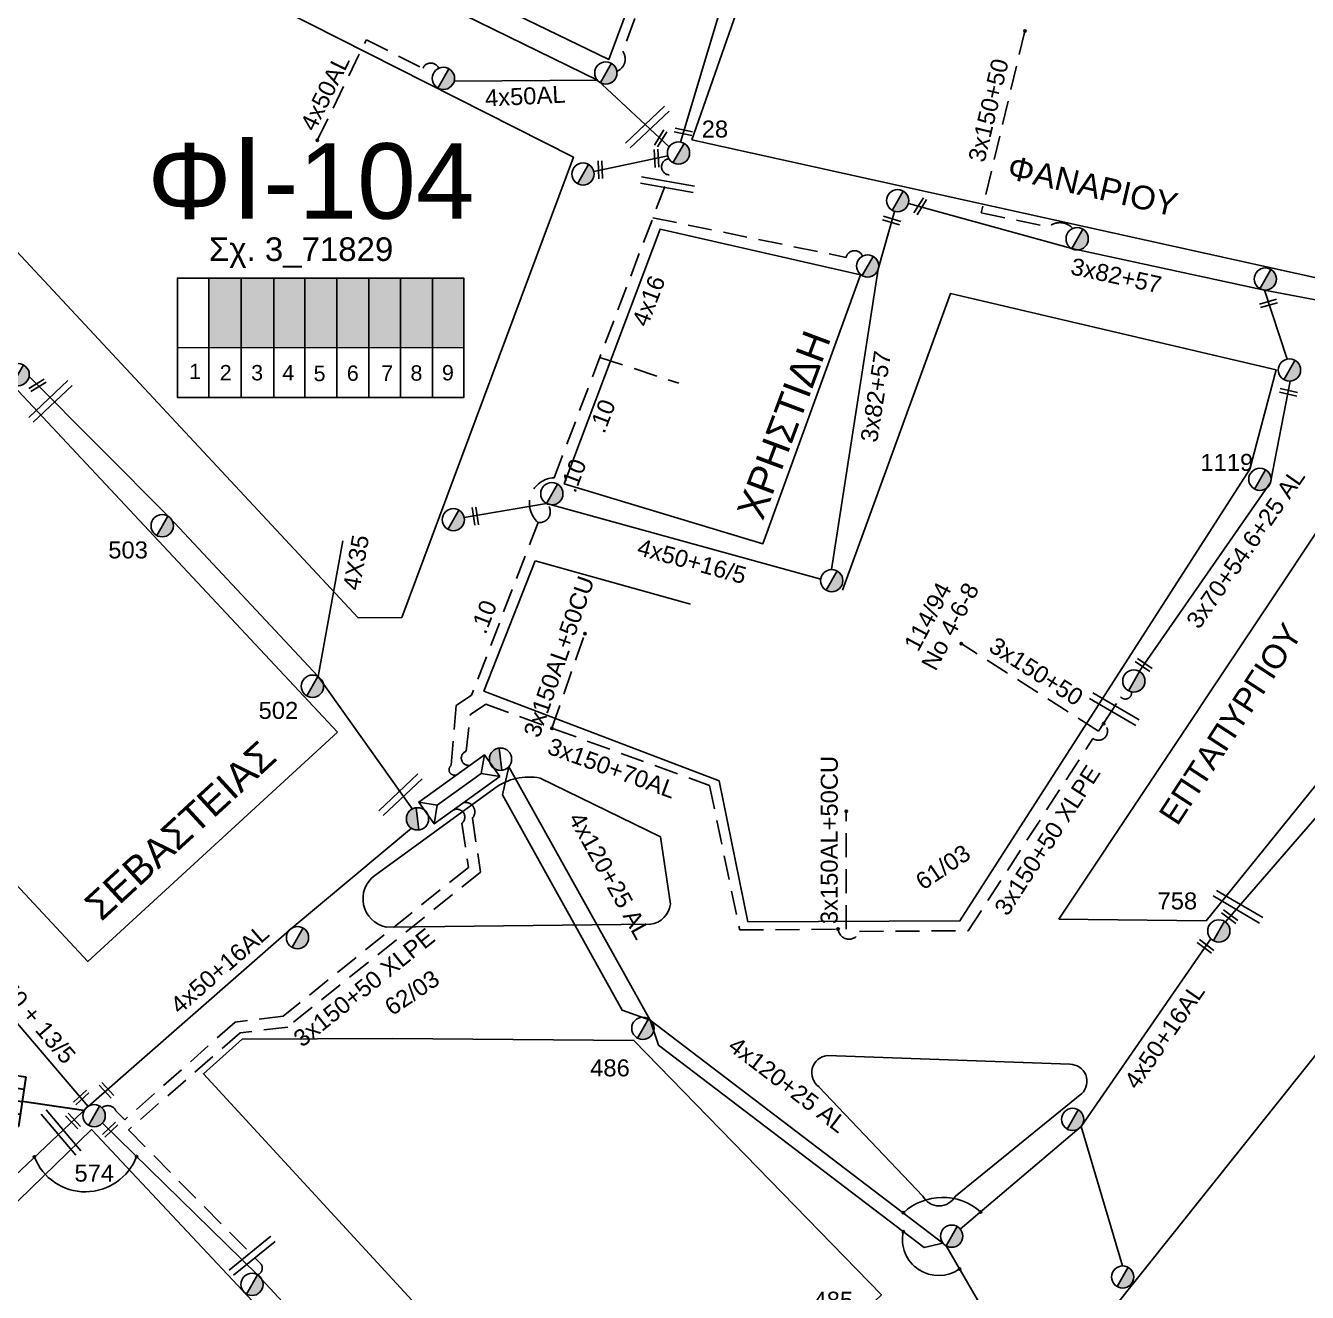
# Model space of a CAD drawing. Header units: millimetres. Extents: x 1421 to 7616, y 908 to 2861.
# Drawn here: x 6737.6 to 6873.3, y 2154.1 to 2288.3 of the extents above; entities that cross this region are included whole.
import ezdxf
from ezdxf.enums import TextEntityAlignment as Align

# ---------------------------------------------------------------- set-up
doc = ezdxf.new("R2010")
doc.units = ezdxf.units.MM
doc.linetypes.add('DASHED', pattern=[19.05, 12.7, -6.35])
for name, color, linetype, lineweight in [('3x150+50', 7, 'Continuous', 30), ('3x150+50 XLPE', 7, 'SYN_LINE', 30), ('3x82+57', 7, 'DASHED', 30), ('4X35', 7, 'DASHED', 30), ('4x50', 7, 'Continuous', 30), ('4x50 + 13_5', 7, 'SYN_LINE', 30), ('4x50+16', 7, 'Continuous', 30), ('4x50+16_5', 7, 'Continuous', 30), ('Άγνωστα', 7, 'Continuous', 30), ('Γυμνά εναέρια ΧΤ (3Φ) 4x50AL', 7, 'Continuous', 30), ('Γυμνά εναέρια ΧΤ και ΦΟΠ (3Φ)   4x50+16AL', 7, 'Continuous', 30), ('Καλώδια ΧΤ   3x150+70AL', 7, 'DASHED', 30), ('Καλώδια ΧΤ   3x150AL+50CU', 7, 'DASHED', 30), ('Συνεστραμμένα ΧΤ   3x70+54.6+25 AL', 7, 'SYN_LINE', 30), ('Συνεστραμμένα ΧΤ   4x120+25 AL', 7, 'SYN_LINE', 30), ('Υπόγεια Καλώδια Δικτύου ΧΤ   .10', 7, 'DASHED', 30), ('Υπόγεια Καλώδια Δικτύου ΧΤ   .15', 7, 'DASHED', 30), ('Υπόγεια καλώδια Παροχών ΧΤ   4x16AL', 7, 'DASHED', 30), ('Υπόγεια καλώδια Παροχών ΧΤ   4x50AL', 7, 'DASHED', 30)]:
    doc.layers.add(name, color=color, linetype=linetype, lineweight=lineweight)
for name, color, linetype in [('Pillar OTE', 7, 'Continuous'), ('TEXT ΚΑΛΩΔΙΩΝ', 7, 'Continuous'), ('ΑΓΝΩΣΤΟ ΕΝΑΕΡΙΟ ΚΑΛΩΔΙΟ', 7, 'Continuous'), ('ΑΓΝΩΣΤΟ ΥΠΟΓΕΙΟ ΚΑΛΩΔΙΟ', 7, 'DASHED'), ('Μηχανική τομή', 7, 'Continuous'), ('Στύλος ΦΜ', 7, 'Continuous'), ('Στύλος ΦΜ @ 1', 7, 'Continuous'), ('Συνδέσεις', 7, 'Continuous'), ('Τομή', 7, 'Continuous'), ('Υποσταθμός εναέριος 2 στύλων', 7, 'Continuous'), ('Υποσταθμός πόλεως', 7, 'Continuous'), ('Υπόβαθρο ΔΕΗ', 7, 'Continuous')]:
    doc.layers.add(name, color=color, linetype=linetype)
doc.styles.add('arial', font='ARIAL.TTF')
doc.styles.get("Standard").update_dxf_attribs({"font": 'ARIAL.TTF', "height": 1.8})
doc.linetypes.add('SYN_LINE', pattern='A,0.5,-0.0001,["/\\/\\/\\/",Standard,S=0.1,R=0,X=0,Y=-0.05],-0.25', length=0.7501)

# ---------------------------------------------------------------- blocks, each defined once
blk = doc.blocks.new('ΥΠΑΡΧΩΝ ΤΣΙΜΕΝΤΕΝΙΟΣ ΣΤΥΛΟΣ')
at = {"layer": 'Στύλος ΦΜ'}
blk.add_hatch(color=7, dxfattribs=at).paths.add_polyline_path([(-1.29, -2.28, 0.574793), (2.62, 0, 0.268822), (1.3, 2.27)])
at = {"layer": 'Στύλος ΦΜ', "color": 7}
blk.add_line((-1.29, -2.28), (1.3, 2.27), dxfattribs=at)
blk.add_circle((0, 0), 2.62, dxfattribs=at)
at = {"layer": 'Στύλος ΦΜ', "flags": 4}
for tag, p in [('ΑΡΙΘΜΟΣ', (-4.68, 8.05)), ('ΤΥΠΟΣ', (-4.91, 3.03))]:
    blk.add_attdef(tag, p, '', height=4, dxfattribs=at)
blk = doc.blocks.new('_ΣΥΝΔΕΣΗ')
at = {"layer": 'Συνδέσεις', "linetype": 'SYN_LINE', "ltscale": 40}
blk.add_hatch(color=256, dxfattribs=at).paths.add_polyline_path([(0.5, -0.01, 1), (-0.5, -0.01, 1)])
at = {"layer": 'Συνδέσεις'}
blk.add_circle((0, -0.01), 0.5, dxfattribs=at)
blk = doc.blocks.new('ΥΠΟΣΤΑΘΜΟΣ ΕΝΑΕΡΙΟΣ ΕΠΙ 2 ΣΤΥΛΩΝ')
at = {"layer": 'Υποσταθμός εναέριος 2 στύλων', "linetype": 'Continuous'}
for points in [[(-11.97, -2.11, 0.574793), (-8.45, -0.07, 0.268822), (-9.64, 1.98)], [(9.68, -2.15, 0.574793), (13.19, -0.1, 0.268822), (12.01, 1.95)]]:
    blk.add_hatch(color=256, dxfattribs=at).paths.add_polyline_path(points)
for p, q in [((-11.97, -2.11), (-9.64, 1.98)), ((9.68, -2.15), (12.01, 1.95))]:
    blk.add_line(p, q, dxfattribs=at)
for centre in [(-10.81, -0.07), (10.84, -0.1)]:
    blk.add_circle(centre, 2.36, dxfattribs=at)
at = {"layer": 'Υποσταθμός πόλεως', "linetype": 'Continuous', "ltscale": 40}
blk.add_lwpolyline([(-8.57, 2.82), (8.57, 2.82), (8.57, -2.82), (-8.57, -2.82)], close=True, dxfattribs=at)
for points in [[(-5.75, 0), (-8.57, 2.82)], [(5.75, 0), (8.57, 2.82)], [(-8.57, -2.82), (-5.75, 0)], [(-5.75, 0), (5.75, 0)], [(8.57, -2.82), (5.75, 0)]]:
    blk.add_lwpolyline(points, dxfattribs=at)
at = {"layer": 'Υποσταθμός εναέριος 2 στύλων', "ltscale": 40, "flags": 1}
for tag, p in [('ΜΕΤΑΣΧΗΜΑΤΙΣΜΟΣ', (14.09, 2.51)), ('ΙΣΧΥΣ', (14.07, -0.28)), ('ΑΡΙΘΜΟΣ', (14.19, -3))]:
    blk.add_attdef(tag, p, '', height=1.8, dxfattribs=at)
blk = doc.blocks.new('ΜΗΧΑΝΙΚΗ ΤΟΜΗ')
at = {"layer": 'Μηχανική τομή', "ltscale": 40}
for p, q in [((-3.79, 1.21), (3.79, 1.21)), ((3.79, -0.34), (-3.79, -0.34))]:
    blk.add_line(p, q, dxfattribs=at)
blk = doc.blocks.new('ΤΟΜΗ')
at = {"layer": 'Τομή', "ltscale": 40}
for p, q in [((11.33, -0.65), (-11.4, -0.65)), ((11.33, -3.42), (-11.4, -3.42))]:
    blk.add_line(p, q, dxfattribs=at)
blk = doc.blocks.new('A$C6B443C3E')
at = {"layer": 'Υπόβαθρο ΔΕΗ', "lineweight": 30, "ltscale": 0.1}
for p, q in [((0.38, 8.46), (0.78, 7.06)), ((-4.73, 7.03), (-4.33, 5.62)), ((-3.45, 7.39), (-3.06, 5.98)), ((-2.17, 7.75), (-1.78, 6.34)), ((-0.89, 8.1), (-0.5, 6.7))]:
    blk.add_line(p, q, dxfattribs=at)
for points in [[(0.78, 7.06), (-1.78, 6.34)], [(-1.78, 6.34), (-4.33, 5.62)], [(0, 0), (-1.78, 6.34)]]:
    blk.add_lwpolyline(points, dxfattribs=at)

msp = doc.modelspace()

# ---------------------------------------------------------------- hatches: boundary and pattern name
at = {"layer": 'Καλώδια ΧΤ   3x150AL+50CU', "linetype": 'DASHED', "lineweight": -3, "ltscale": 0.2}
h = msp.add_hatch(color=30, dxfattribs=at)
h.dxf.hatch_style = 1
h.paths.add_polyline_path([(6760.4, 2261.57), (6756.96, 2261.57), (6756.96, 2254.21), (6760.4, 2254.21)])
h = msp.add_hatch(color=2, dxfattribs=at)
h.dxf.hatch_style = 1
h.paths.add_polyline_path([(6760.4, 2254.21), (6763.84, 2254.2), (6763.84, 2261.57), (6760.4, 2261.57)])
h = msp.add_hatch(color=151, dxfattribs=at)
h.dxf.hatch_style = 1
h.paths.add_polyline_path([(6767.14, 2261.57), (6763.84, 2261.57), (6763.84, 2254.2), (6767.14, 2254.2)])
h = msp.add_hatch(color=133, dxfattribs=at)
h.dxf.hatch_style = 1
h.paths.add_polyline_path([(6767.14, 2254.2), (6770.53, 2254.2), (6770.53, 2261.57), (6767.14, 2261.57)])
h = msp.add_hatch(color=27, dxfattribs=at)
h.dxf.hatch_style = 1
h.paths.add_polyline_path([(6770.53, 2254.2), (6773.92, 2254.19), (6773.92, 2261.57), (6770.53, 2261.57)])
h = msp.add_hatch(color=6, dxfattribs=at)
h.dxf.hatch_style = 1
h.paths.add_polyline_path([(6777.26, 2254.19), (6777.26, 2261.57), (6773.92, 2261.57), (6773.92, 2254.19)])
h = msp.add_hatch(color=62, dxfattribs=at)
h.dxf.hatch_style = 1
h.paths.add_polyline_path([(6780.65, 2261.57), (6777.26, 2261.57), (6777.26, 2254.19), (6780.65, 2254.19)])
h = msp.add_hatch(color=5, dxfattribs=at)
h.dxf.hatch_style = 1
h.paths.add_polyline_path([(6783.97, 2261.57), (6780.58, 2261.57), (6780.58, 2254.19), (6783.97, 2254.19)])

# ---------------------------------------------------------------- linework, layer by layer
at = {"layer": '3x150+50', "color": 27, "linetype": 'DASHED', "lineweight": -3, "ltscale": 0.2}
msp.add_lwpolyline([(6843.38, 2287.73), (6838.77, 2268.47), (6845.91, 2267, -0.417494), (6848.46, 2266.81, 18.398229)], format="xyb", dxfattribs=at)
at = {"layer": '3x150+50', "color": 2, "linetype": 'DASHED', "lineweight": -3, "ltscale": 0.2}
msp.add_lwpolyline([(6851.72, 2214.37), (6851.17, 2213.57), (6836.65, 2222.84)], dxfattribs=at)
msp.add_lwpolyline([(6851.72, 2214.37), (6853.52, 2217.22, 0.781848), (6854.67, 2217.73, -3.698008)], format="xyb", dxfattribs=at)
at = {"layer": '3x150+50 XLPE', "color": 2, "linetype": 'DASHED', "lineweight": -3, "ltscale": 0.2}
msp.add_lwpolyline([(6823.61, 2192.6, 0.823707), (6825.88, 2192.35), (6837.39, 2192.43), (6850.59, 2212.8, 1.018198), (6851.72, 2214.37, 31.746745)], format="xyb", dxfattribs=at)
at = {"layer": '3x150+50 XLPE', "color": 151, "linetype": 'DASHED', "lineweight": -3, "ltscale": 0.2}
msp.add_lwpolyline([(6783.93, 2205.99, -0.733858), (6784.88, 2204.37), (6785.74, 2198.64), (6765.32, 2182.23), (6760.28, 2181.61), (6748.45, 2171.33), (6762.41, 2157.21, -0.550632), (6762.13, 2155.98)], format="xyb", dxfattribs=at)
at = {"layer": '3x82+57', "color": 27, "linetype": 'Continuous', "lineweight": -3, "ltscale": 0.2}
for points in [[(6900.25, 2254.33), (6868.74, 2260.29), (6848.34, 2264.7), (6831.05, 2269.47)], [(6829.59, 2268.63), (6827.86, 2262.51), (6822.92, 2230.7)]]:
    msp.add_lwpolyline(points, dxfattribs=at)
at = {"layer": '4X35', "color": 133, "linetype": 'SYN_LINE', "lineweight": -3, "ltscale": 0.2}
msp.add_lwpolyline([(6768.53, 2219.35), (6771.14, 2233.75)], dxfattribs=at)
at = {"layer": '4x50', "color": 2, "lineweight": -3, "ltscale": 0.1}
msp.add_lwpolyline([(6806.9, 2275.98), (6812.7, 2295.29), (6819.6, 2313.23)], dxfattribs=at)
at = {"layer": '4x50 + 13_5', "color": 6, "lineweight": -3, "ltscale": 0.1}
msp.add_lwpolyline([(6703.67, 2217.45), (6716.81, 2204.7), (6729.33, 2191.2), (6744.18, 2173.81)], dxfattribs=at)
at = {"layer": '4x50+16', "color": 62, "lineweight": -3, "ltscale": 0.1}
msp.add_lwpolyline([(6835.05, 2159.05), (6848.29, 2136.23), (6857.36, 2124.86)], dxfattribs=at)
at = {"layer": '4x50+16_5', "color": 27, "lineweight": -3, "ltscale": 0.1}
msp.add_lwpolyline([(6821.77, 2229.68), (6792.71, 2237.69), (6784.01, 2236.21)], dxfattribs=at)
at = {"layer": 'Pillar OTE', "lineweight": -3, "ltscale": 40}
for points in [[(6753.64, 2248.93), (6753.64, 2261.57), (6783.97, 2261.57), (6783.97, 2248.9), (6753.64, 2248.93)], [(6756.96, 2248.93), (6756.96, 2261.57)], [(6760.4, 2248.93), (6760.4, 2261.57)], [(6763.84, 2248.92), (6763.84, 2261.57)], [(6767.14, 2248.92), (6767.14, 2261.57)], [(6770.53, 2248.92), (6770.53, 2261.57)], [(6773.92, 2248.91), (6773.92, 2261.57)], [(6777.26, 2248.91), (6777.26, 2261.57)], [(6780.65, 2248.91), (6780.65, 2261.57)], [(6753.64, 2254.21), (6783.97, 2254.19)]]:
    msp.add_lwpolyline(points, dxfattribs=at)
at = {"layer": 'ΑΓΝΩΣΤΟ ΕΝΑΕΡΙΟ ΚΑΛΩΔΙΟ', "color": 133, "lineweight": -3, "ltscale": 0.1}
msp.add_lwpolyline([(6737.93, 2251.13), (6752.84, 2236.18), (6768.53, 2219.35), (6778.52, 2205.32)], dxfattribs=at)
at = {"layer": 'ΑΓΝΩΣΤΟ ΕΝΑΕΡΙΟ ΚΑΛΩΔΙΟ', "color": 5, "lineweight": -3, "ltscale": 0.1}
msp.add_lwpolyline([(6849.35, 2171.7), (6853.73, 2156.93)], dxfattribs=at)
at = {"layer": 'ΑΓΝΩΣΤΟ ΥΠΟΓΕΙΟ ΚΑΛΩΔΙΟ', "color": 27, "lineweight": -3, "ltscale": 0.2}
msp.add_lwpolyline([(6803.99, 2267.95), (6824.44, 2263.76, -0.72313), (6826.2, 2263.9, 1.354022)], format="xyb", dxfattribs=at)
at = {"layer": 'Γυμνά εναέρια ΧΤ (3Φ) 4x50AL', "color": 5, "lineweight": -3, "ltscale": 0.1}
for points in [[(6699.37, 2332.69), (6724.65, 2319.16), (6748.54, 2306.8), (6773, 2294.87), (6798.12, 2282.53), (6805.72, 2275.47)], [(6798.12, 2282.53), (6782.95, 2282.42)]]:
    msp.add_lwpolyline(points, dxfattribs=at)
at = {"layer": 'Γυμνά εναέρια ΧΤ (3Φ) 4x50AL', "color": 1, "lineweight": -3, "ltscale": 0.1}
msp.add_lwpolyline([(6797.73, 2272.87), (6805.56, 2274.53)], dxfattribs=at)
at = {"layer": 'Γυμνά εναέρια ΧΤ και ΦΟΠ (3Φ)   4x50+16AL', "color": 5, "lineweight": -3, "ltscale": 0.1}
for points in [[(6864.61, 2193.36), (6875.67, 2206.12), (6891.12, 2224.98), (6900.95, 2252.54)], [(6836.54, 2160.82), (6849.35, 2171.7), (6863.09, 2191.57)]]:
    msp.add_lwpolyline(points, dxfattribs=at)
at = {"layer": 'Γυμνά εναέρια ΧΤ και ΦΟΠ (3Φ)   4x50+16AL', "color": 6, "lineweight": -3, "ltscale": 0.1}
for points in [[(6765.79, 2192.73), (6778.43, 2203.29)], [(6744.18, 2173.81), (6765.79, 2192.73)]]:
    msp.add_lwpolyline(points, dxfattribs=at)
at = {"layer": 'Γυμνά εναέρια ΧΤ και ΦΟΠ (3Φ)   4x50+16AL', "color": 30, "lineweight": -3, "ltscale": 0.1}
for points in [[(6712.91, 2142.07), (6727.4, 2157.96), (6744.18, 2173.81)], [(6745.7, 2172.04), (6762.13, 2155.98), (6778.5, 2138.29), (6794.38, 2121.28)]]:
    msp.add_lwpolyline(points, dxfattribs=at)
at = {"layer": 'Καλώδια ΧΤ   3x150+70AL', "color": 2, "lineweight": -3, "ltscale": 0.2}
msp.add_lwpolyline([(6784.61, 2209.95, -0.924106), (6784.23, 2211.45), (6784.67, 2215.35), (6786.3, 2216.42), (6809.99, 2207.82), (6813.18, 2192.51), (6824.45, 2192.6)], format="xyb", dxfattribs=at)
at = {"layer": 'Καλώδια ΧΤ   3x150AL+50CU', "color": 5, "lineweight": -3, "ltscale": 0.2}
msp.add_lwpolyline([(6810.18, 2310.43), (6800.79, 2285.62, -0.485893), (6800.17, 2283.47, -5.496173)], format="xyb", dxfattribs=at)
at = {"layer": 'Καλώδια ΧΤ   3x150AL+50CU', "color": 2, "lineweight": -3, "ltscale": 0.2}
for points in [[(6793.29, 2213.89), (6796.79, 2223.9)], [(6824.45, 2192.6), (6824.46, 2205.07)]]:
    msp.add_lwpolyline(points, dxfattribs=at)
at = {"layer": 'Συνεστραμμένα ΧΤ   3x70+54.6+25 AL', "color": 27, "linetype": 'SYN_LINE', "lineweight": -3, "ltscale": 10}
msp.add_lwpolyline([(6871.17, 2252.98), (6868.74, 2260.29)], dxfattribs=at)
at = {"layer": 'Συνεστραμμένα ΧΤ   3x70+54.6+25 AL', "color": 27, "linetype": 'SYN_LINE', "lineweight": -3, "ltscale": 15}
msp.add_lwpolyline([(6855.5, 2219.9), (6869.4, 2239.9), (6871.49, 2250.65)], dxfattribs=at)
at = {"layer": 'Συνεστραμμένα ΧΤ   4x120+25 AL', "color": 62, "lineweight": -3, "ltscale": 15}
for points in [[(6788.72, 2209.79), (6788.06, 2206.82), (6800.72, 2184), (6803.71, 2182.97)], [(6803.71, 2182.97), (6804.6, 2180.3), (6832.7, 2158.88), (6834.71, 2159.34)]]:
    msp.add_lwpolyline(points, dxfattribs=at)
at = {"layer": 'Συνεστραμμένα ΧΤ   4x120+25 AL', "color": 5, "lineweight": -3, "ltscale": 15}
msp.add_lwpolyline([(6788.72, 2209.79), (6803.71, 2182.97), (6834.71, 2159.34)], dxfattribs=at)
at = {"layer": 'Υπόβαθρο ΔΕΗ', "lineweight": -3, "ltscale": 0.1}
for points in [[(6750.57, 2308.33), (6756.84, 2322.44), (6793.23, 2347.29), (6812.67, 2390.42), (6834.65, 2379.89), (6799.34, 2284.74)], [(6808.1, 2276.22), (6828.3, 2333.94), (6917.69, 2300.02), (6900.92, 2255.7)], [(6777.4, 2225.62), (6795.58, 2274.38), (6696.14, 2324.71), (6690.78, 2313.6), (6772.77, 2225.57)], [(6794.6, 2239.77), (6804.76, 2266.76), (6825.96, 2261.91), (6815.64, 2233.43)], [(6770.6, 2213.46), (6727.58, 2259.43), (6701.67, 2234.79), (6744.15, 2189.17)], [(6846.98, 2193.64), (6877.03, 2238.78), (6879.98, 2249.52), (6896.78, 2245.84), (6889.09, 2226.28), (6862.57, 2193.47)], [(6792.56, 2120.16), (6761.01, 2089.79), (6713.77, 2141.48), (6744.53, 2171.36)]]:
    msp.add_lwpolyline(points, close=True, dxfattribs=at)
for points in [[(6791.53, 2231.63), (6786.1, 2217.81), (6811.02, 2208.3), (6814.05, 2193.38), (6836.5, 2193.47), (6867.22, 2241.31), (6869.98, 2251.85), (6835.51, 2259.94), (6824.08, 2228.52)], [(6791.53, 2231.63), (6807.97, 2227.04)], [(6961.18, 2138.23), (6935.68, 2147.87), (6887.37, 2156.24), (6863.73, 2131.83), (6848.74, 2147.4), (6904.79, 2217.62), (6928.51, 2215.61), (6987.51, 2189.55), (6961.18, 2138.23)], [(6776.42, 2181), (6760.51, 2180.94), (6756.4, 2177.27), (6801.36, 2128.38)], [(6801.36, 2128.38), (6828.19, 2153.85), (6801.99, 2180.81), (6776.42, 2181)], [(6822.44, 2179.2), (6848.15, 2178.28)], [(6832.58, 2164.31), (6821.58, 2175.89)], [(6849.41, 2175.17), (6836.02, 2164.31)]]:
    msp.add_lwpolyline(points, dxfattribs=at)
msp.add_lwpolyline([(6804.8, 2202.39), (6805.85, 2195.23, -0.335648), (6803.74, 2193.11), (6775.73, 2192.82, -0.650599), (6774.54, 2198.28), (6787.24, 2207.53, -0.208581), (6792.04, 2208.6), (6804.8, 2202.39)], format="xyb", dxfattribs=at)
for centre, radius, start, end in [((6822.64, 2177.39), 1.83, 96.1563, 234.6714), ((6848.15, 2176.47), 1.81, 314.047, 90.0103), ((6834.3, 2165.24), 1.96, 208.4342, 331.5658)]:
    msp.add_arc(centre, radius, start, end, dxfattribs=at)
at = {"layer": 'Υπόβαθρο ΔΕΗ', "lineweight": -3}
for centre, radius, start, end in [((6743.9, 2170.57), 5.8, 201.4207, 339.1858), ((6834.66, 2158.09), 6.09, 48.489, 132.9272), ((6834.25, 2159.73), 3.84, 167.621, 305.3408)]:
    msp.add_arc(centre, radius, start, end, dxfattribs=at)
at = {"layer": 'Υπόγεια Καλώδια Δικτύου ΧΤ   .10', "color": 27, "lineweight": -3, "ltscale": 0.2}
for points in [[(6791.83, 2235.68, -0.678263), (6793.53, 2240.41), (6805.72, 2272.51, -0.939988), (6805.7, 2274.21, 15.752213)], [(6792.71, 2237.69, -0.756541), (6791.83, 2235.68), (6784.8, 2217.37), (6783.17, 2216.29), (6782.62, 2209.93, 1.051676), (6783.38, 2209.07, 2.060895)]]:
    msp.add_lwpolyline(points, format="xyb", dxfattribs=at)
at = {"layer": 'Υπόγεια Καλώδια Δικτύου ΧΤ   .15', "color": 30, "lineweight": -3, "ltscale": 0.2}
msp.add_lwpolyline([(6782.8, 2205.18, -0.938051), (6783.76, 2203.81), (6784.45, 2199.14), (6764.83, 2183.38), (6759.77, 2182.75), (6748.06, 2172.41), (6747.12, 2173.35, 0.500934), (6745.65, 2173.67, 5.425385)], format="xyb", dxfattribs=at)
at = {"layer": 'Υπόγεια καλώδια Παροχών ΧΤ   4x16AL', "color": 27, "lineweight": -3, "ltscale": 0.2}
msp.add_lwpolyline([(6798.37, 2253.16), (6806.74, 2250.43)], dxfattribs=at)
at = {"layer": 'Υπόγεια καλώδια Παροχών ΧΤ   4x50AL', "color": 5, "lineweight": -3, "ltscale": 0.2}
msp.add_lwpolyline([(6768.45, 2276.15), (6773.65, 2286.81), (6779.62, 2283.79, -0.643011), (6781.32, 2283.8, 4.66337)], format="xyb", dxfattribs=at)

# ---------------------------------------------------------------- block references
at = {"layer": 'Γυμνά εναέρια ΧΤ (3Φ) 4x50AL', "color": 1, "lineweight": -3, "ltscale": 0.1, "rotation": 65.98903821789852}
msp.add_blockref('A$C6B443C3E', (6743.71, 2173.37), dxfattribs=at)
at = {"layer": 'Μηχανική τομή', "lineweight": -3}
for p, xscale, yscale, zscale, rotation in [((6804.73, 2276.42), 0.2499999999999679, 0.2499999999999679, 0.2499999999999679, 238.3591332110774), ((6807.25, 2277.17), 0.2499999999999679, 0.2499999999999679, 0.2499999999999679, 168.2307281073891), ((6804.26, 2274.25), 0.2499999999999679, 0.2499999999999679, 0.2499999999999679, 272.7541058380016), ((6798.31, 2273.04), 0.2499999999999679, 0.2499999999999679, 0.2499999999999679, 272.7541058380016), ((6832.21, 2269.23), 0.2499999999999679, 0.2499999999999679, 0.2499999999999679, 238.3591332110774), ((6829.3, 2267.76), 0.2499999999999679, 0.2499999999999679, 0.2499999999999679, 163.4095543779296), ((6869.15, 2258.99), 0.2499999999999679, 0.2499999999999679, 0.2499999999999679, 195.6396198225765), ((6738.76, 2250.3), 0.2499999999999678, 0.2499999999999678, 0.2499999999999678, 211.2463764718228), ((6871.32, 2249.58), 0.2499999999999679, 0.2499999999999679, 0.2499999999999679, 167.1341006093526), ((6785.07, 2236.33), 0.2499999999999678, 0.2499999999999678, 0.2499999999999678, 278.6510515415159), ((6856.02, 2220.67), 0.2499999999999679, 0.2499999999999679, 0.2499999999999679, 145.1761568656196), ((6865, 2193.83), 0.2499999999999679, 0.2499999999999679, 0.2499999999999679, 322.9412610265024), ((6862.45, 2190.68), 0.2499999999999679, 0.2499999999999679, 0.2499999999999679, 322.9412610265024), ((6746.05, 2175.45), 0.2499999999999678, 0.2499999999999678, 0.2499999999999678, 312.9274055992574), ((6743.37, 2174.84), 0.2499999999999679, 0.2499999999999679, 0.2499999999999679, 223.3230996396515), ((6742.51, 2172.19), 0.2499999999999678, 0.2499999999999678, 0.2499999999999678, 312.9274055992574), ((6746.44, 2171.42), 0.2499999999999679, 0.2499999999999679, 0.2499999999999679, 223.3230996396515)]:
    msp.add_blockref('ΜΗΧΑΝΙΚΗ ΤΟΜΗ', p, dxfattribs=dict(at, xscale=xscale, yscale=yscale, zscale=zscale, rotation=rotation))
at = {"layer": 'Στύλος ΦΜ @ 1', "lineweight": -3, "ltscale": 40, "xscale": 0.4499999999998181, "yscale": 0.4499999999998181, "zscale": 0.4499999999998181}
for p in [(6799.01, 2283.3), (6781.81, 2282.72), (6796.59, 2272.59), (6829.91, 2269.77), (6848.92, 2265.73), (6826.73, 2262.85), (6868.84, 2261.47), (6871.4, 2251.83), (6793.29, 2238.72), (6782.86, 2235.97), (6822.93, 2229.52), (6854.92, 2218.88), (6766.36, 2191.7), (6848.44, 2172.44), (6853.74, 2155.75), (6761.54, 2154.96)]:
    msp.add_blockref('ΥΠΑΡΧΩΝ ΤΣΙΜΕΝΤΕΝΙΟΣ ΣΤΥΛΟΣ', p, dxfattribs=at)
at = {"layer": 'Στύλος ΦΜ @ 1', "lineweight": -3, "ltscale": 40}
ref = msp.add_blockref('ΥΠΑΡΧΩΝ ΤΣΙΜΕΝΤΕΝΙΟΣ ΣΤΥΛΟΣ', (6806.7, 2274.82), dxfattribs=dict(at, xscale=0.4499999999998181, yscale=0.4499999999998181, zscale=0.4499999999998181))
ref.add_attrib('ΤΥΠΟΣ', '28', (6809.16, 2276.46), dxfattribs={"layer": 'Στύλος ΦΜ', "height": 1.8, "flags": 4})
ref = msp.add_blockref('ΥΠΑΡΧΩΝ ΤΣΙΜΕΝΤΕΝΙΟΣ ΣΤΥΛΟΣ', (6736.77, 2251.34), dxfattribs=dict(at, xscale=0.4499999999998181, yscale=0.4499999999998181, zscale=0.4499999999998181))
ref.add_attrib('ΑΡΙΘΜΟΣ', '533', (6731.07, 2247.88), dxfattribs={"layer": 'Στύλος ΦΜ', "height": 1.8, "flags": 4})
ref = msp.add_blockref('ΥΠΑΡΧΩΝ ΤΣΙΜΕΝΤΕΝΙΟΣ ΣΤΥΛΟΣ', (6868.27, 2240.25), dxfattribs=dict(at, xscale=0.4499999999998181, yscale=0.4499999999998181, zscale=0.4499999999998181))
ref.add_attrib('ΑΡΙΘΜΟΣ', '1119', (6861.97, 2241.14), dxfattribs={"layer": 'Στύλος ΦΜ', "height": 1.8, "flags": 4})
ref = msp.add_blockref('ΥΠΑΡΧΩΝ ΤΣΙΜΕΝΤΕΝΙΟΣ ΣΤΥΛΟΣ', (6752.03, 2235.33), dxfattribs=dict(at, xscale=0.4499999999998181, yscale=0.4499999999998181, zscale=0.4499999999998181))
ref.add_attrib('ΑΡΙΘΜΟΣ', '503', (6746.32, 2231.87), dxfattribs={"layer": 'Στύλος ΦΜ', "height": 1.8, "flags": 4})
ref = msp.add_blockref('ΥΠΑΡΧΩΝ ΤΣΙΜΕΝΤΕΝΙΟΣ ΣΤΥΛΟΣ', (6767.94, 2218.33), dxfattribs=dict(at, xscale=0.4499999999998181, yscale=0.4499999999998181, zscale=0.4499999999998181))
ref.add_attrib('ΑΡΙΘΜΟΣ', '502', (6762.24, 2214.87), dxfattribs={"layer": 'Στύλος ΦΜ', "height": 1.8, "flags": 4})
ref = msp.add_blockref('ΥΠΑΡΧΩΝ ΤΣΙΜΕΝΤΕΝΙΟΣ ΣΤΥΛΟΣ', (6863.92, 2192.41), dxfattribs=dict(at, xscale=0.4499999999998181, yscale=0.4499999999998181, zscale=0.4499999999998181))
ref.add_attrib('ΑΡΙΘΜΟΣ', '758', (6857.43, 2194.69), dxfattribs={"layer": 'Στύλος ΦΜ', "height": 1.8, "flags": 4})
ref = msp.add_blockref('ΥΠΑΡΧΩΝ ΤΣΙΜΕΝΤΕΝΙΟΣ ΣΤΥΛΟΣ', (6802.93, 2182.09), dxfattribs=dict(at, xscale=0.4499999999998181, yscale=0.4499999999998181, zscale=0.4499999999998181))
ref.add_attrib('ΑΡΙΘΜΟΣ', '486', (6797.35, 2177), dxfattribs={"layer": 'Στύλος ΦΜ', "height": 1.8, "flags": 4})
ref = msp.add_blockref('ΥΠΑΡΧΩΝ ΤΣΙΜΕΝΤΕΝΙΟΣ ΣΤΥΛΟΣ', (6744.82, 2172.83), dxfattribs=dict(at, xscale=0.4499999999998181, yscale=0.4499999999998181, zscale=0.4499999999998181))
ref.add_attrib('ΤΥΠΟΣ', '574', (6742.74, 2165.85), dxfattribs={"layer": 'Στύλος ΦΜ', "height": 1.8, "flags": 4})
ref = msp.add_blockref('ΥΠΑΡΧΩΝ ΤΣΙΜΕΝΤΕΝΙΟΣ ΣΤΥΛΟΣ', (6835.63, 2160.07), dxfattribs=dict(at, xscale=0.4499999999998181, yscale=0.4499999999998181, zscale=0.4499999999998181))
ref.add_attrib('ΑΡΙΘΜΟΣ', '485', (6821, 2152.39), dxfattribs={"layer": 'Στύλος ΦΜ', "height": 1.8, "flags": 4})
at = {"layer": 'Συνδέσεις', "lineweight": -3, "xscale": 0.25, "yscale": 0.25, "zscale": 0.25}
for p in [(6843.38, 2287.73), (6768.45, 2276.15), (6796.79, 2223.9), (6836.65, 2222.85), (6793.29, 2213.89), (6851.72, 2214.37), (6824.46, 2205.07), (6823.61, 2192.6), (6738.5, 2168.45), (6749.31, 2168.51), (6830.51, 2162.55), (6838.69, 2162.65), (6830.51, 2160.55), (6836.47, 2156.6)]:
    msp.add_blockref('_ΣΥΝΔΕΣΗ', p, dxfattribs=at)
at = {"layer": 'Τομή', "lineweight": -3}
for p, xscale, yscale, zscale, rotation in [((6803.06, 2277.94), 0.25, 0.25, 0.25, 43.29656259847264), ((6805.63, 2271.97), 0.25, 0.25, 0.25, 350.0749629528977), ((6739.86, 2248.88), 0.25, 0.25, 0.25, 43.29656259847264), ((6853.11, 2216.33), 0.25, 0.25, 0.25, 329.700080342773), ((6776.92, 2207.21), 0.25, 0.25, 0.25, 43.29656259847264), ((6865.68, 2194.53), 0.2499999999999999, 0.2499999999999999, 0.2499999999999999, 149.4385775156862), ((6740.92, 2170.73), 0.25, 0.25, 0.25, 130.1728921999851), ((6761.24, 2158.4), 0.25, 0.25, 0.25, 39.00715014938071)]:
    msp.add_blockref('ΤΟΜΗ', p, dxfattribs=dict(at, xscale=xscale, yscale=yscale, zscale=zscale, rotation=rotation))
at = {"layer": 'Υποσταθμός εναέριος 2 στύλων', "lineweight": -3, "xscale": 0.4999999999999997, "yscale": 0.4999999999999997, "zscale": 0.4999999999999997, "rotation": 215.7777134458183}
msp.add_blockref('ΥΠΟΣΤΑΘΜΟΣ ΕΝΑΕΡΙΟΣ ΕΠΙ 2 ΣΤΥΛΩΝ', (6783.49, 2207.41), dxfattribs=at)

# ---------------------------------------------------------------- texts
at = {"lineweight": -3, "ltscale": 40, "attachment_point": 1, "style": 'arial'}
for s, insert, char_height, width, rotation in [('ΦΑΝΑΡΙΟΥ', (6841.93, 2274.59), 2.5, 20.8587, 347.0827), ('ΧΡΗΣΤΙΔΗ', (6812.81, 2236.83), 3, 64.8866, 69.4943), ('ΕΠΤΑΠΥΡΓΙΟΥ', (6857.43, 2204.79), 2.5, 20.8587, 56.9169), ('ΣΕΒΑΣΤΕΙΑΣ', (6743.54, 2195.55), 3, 64.8866, 42.6013)]:
    msp.add_mtext(s, dxfattribs=dict(at, insert=insert, char_height=char_height, width=width, rotation=rotation))
at = {"lineweight": -3, "ltscale": 30, "char_height": 1.63, "width": 11.2573, "attachment_point": 1}
for s, insert in [('1', (6754.88, 2252.49)), ('2', (6758.12, 2252.36)), ('3', (6761.45, 2252.36)), ('4', (6764.75, 2252.36)), ('5', (6768.06, 2252.28)), ('6', (6771.58, 2252.31)), ('7', (6775.21, 2252.31)), ('8', (6778.32, 2252.33)), ('9', (6781.65, 2252.36))]:
    msp.add_mtext(s, dxfattribs=dict(at, insert=insert))
at = {"layer": 'TEXT ΚΑΛΩΔΙΩΝ', "lineweight": -3, "ltscale": 0.1, "style": 'arial'}
for s, rotation, p in [(' 4x50AL', 63.7149, (6769.11, 2280.9)), ('3x150+50', 76.5584, (6839.52, 2279.34)), (' 4x50AL', 2.8608, (6790.12, 2280.83)), ('3x82+57', 347.8077, (6853.06, 2261.84)), (' 4x16', 69.0955, (6803.41, 2258.83)), ('3x82+57', 81.1774, (6827.59, 2249.02)), ('.10', 69.0955, (6798.63, 2246.95)), ('  .10', 69.2064, (6795.3, 2240)), (' 3x70+54.6+25 AL', 55.2047, (6866.55, 2232.65)), ('4X35', 79.7446, (6772.55, 2231.44)), ('4x50+16/5', 344.5794, (6808.13, 2231.57)), (' 3x150AL+50CU', 70.7104, (6793.92, 2221.14)), ('  .10', 69.0163, (6785.81, 2225.03)), ('3x150+50', 327.4393, (6844.59, 2219.91)), ('3x150+70AL', 340.0473, (6799.65, 2209.66)), (' 3x150AL+50CU', 89.9501, (6822.66, 2201.69)), ('3x150+50 XLPE', 57.0444, (6845.75, 2202.02)), ('4x120+25 AL', 299.2028, (6799.41, 2198.27)), ('4x50+16AL', 41.196, (6758.1, 2188.39)), ('3x150+50 XLPE', 38.7639, (6773.4, 2186.42)), ('4x50 + 13/5', 310.4947, (6738.05, 2183.76)), ('4x50+16AL', 55.3337, (6858.16, 2181.27)), ('4x120+25 AL', 322.6863, (6818.28, 2176.12))]:
    msp.add_text(s, height=1.8, rotation=rotation, dxfattribs=at).set_placement(p, align=Align.MIDDLE_CENTER)
at = {"layer": 'Άγνωστα', "color": 7, "lineweight": -3, "insert": (6756.97, 2265.88), "char_height": 2.5, "width": 4.551914400963142e-14, "attachment_point": 1}
msp.add_mtext('Σχ. 3_71829', dxfattribs=at)
at = {"layer": 'Άγνωστα', "color": 7, "lineweight": -3}
note = msp.add_mtext_dynamic_manual_height_columns('114/94\\P', width=1.8, gutter_width=2.31, heights=[1.99, 0], dxfattribs=dict(at, insert=(6830.49, 2222.74), char_height=1.8, attachment_point=1, rotation=62.0109))
note = msp.add_mtext_dynamic_manual_height_columns('No ', width=1.8, gutter_width=2.31, heights=[1.99, 0], dxfattribs=dict(at, insert=(6832.33, 2220.69), char_height=1.8, attachment_point=1, rotation=62.0109))
for column, words in zip(note.columns.linked_columns, ['4-6-8\\P']):
    column.text = words
note = msp.add_mtext_dynamic_manual_height_columns('61/03\\P', width=1.8, gutter_width=2.31, heights=[1.99, 0], dxfattribs=dict(at, insert=(6831.6, 2198.15), char_height=1.8, attachment_point=1, rotation=34.2218))
note = msp.add_mtext_dynamic_manual_height_columns('62/03\\P', width=1.8, gutter_width=2.31, heights=[1.99, 0], dxfattribs=dict(at, insert=(6775.37, 2184.85), char_height=1.8, attachment_point=1, rotation=34.2218))
at = {"layer": 'Υπόβαθρο ΔΕΗ', "lineweight": -3, "insert": (6750.46, 2276.52), "char_height": 8, "width": 84.6573, "attachment_point": 1}
msp.add_mtext('Φ{\\H1.0833x;Ι}-104', dxfattribs=at)

doc.saveas('drawing.dxf')
